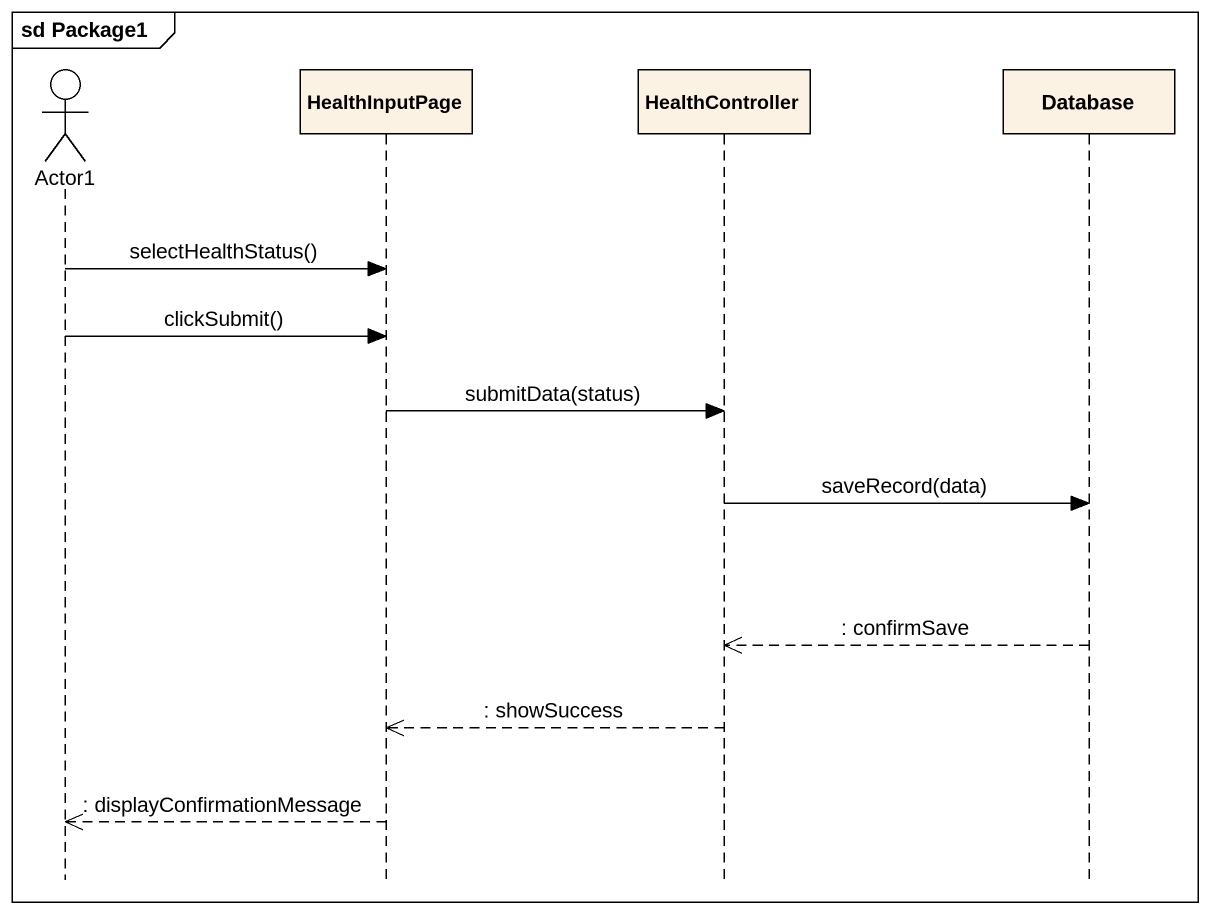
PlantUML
@startuml
mainframe sd Package1
hide footbox
actor Actor1
participant HealthInputPage
participant HealthController
participant "Database" as Database_

Actor1 -> HealthInputPage : selectHealthStatus()
Actor1 -> HealthInputPage : clickSubmit()
HealthInputPage -> HealthController : submitData(status)
HealthController -> Database_ : saveRecord(data)
Database_ -->> HealthController : : confirmSave
HealthController -->> HealthInputPage : : showSuccess
HealthInputPage -->> Actor1 : : displayConfirmationMessage
@enduml
